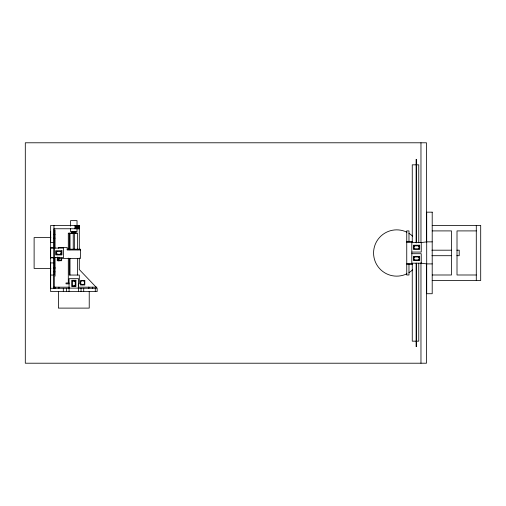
<?xml version="1.0" encoding="UTF-8"?>
<svg xmlns="http://www.w3.org/2000/svg" width="506" height="506" viewBox="0 0 506 506"><rect width="100%" height="100%" fill="white"/><g stroke="black" fill="none" stroke-linecap="round" stroke-linejoin="round"><path stroke-width="0.76" d="M53.959 276.042L53.959 288.275L53.952 225.455M53.952 248.073L53.952 228.756L79.303 228.756M432.206 263.904L426.697 263.904L421.239 263.19L411.808 263.19L411.808 242.576L421.239 242.576L426.697 241.862L432.206 241.862M416.115 164.829L412.257 164.829L412.257 242.772M416.558 164.829L418.759 164.829L418.759 242.772M432.206 225.391L480.7 225.391L480.7 280.501L432.206 280.501M432.206 230.907L451.491 230.907L451.491 274.992L432.206 274.992M476.291 230.907L457.007 230.907L457.007 274.992L476.291 274.992M53.952 234.341L55.059 234.341M50.904 237.586L34.117 237.586L34.117 268.427L50.904 268.427M53.952 238.13L55.059 238.13M406.748 241.931L412.257 241.931M406.748 241.982L412.257 241.982M53.952 242.538L50.651 242.538L50.651 231.514M53.952 247.776L50.651 247.776L50.651 257.889L53.952 257.889L53.952 275.049L50.651 275.049M50.651 248.092L63.554 248.092L63.554 257.573L50.651 257.573L50.651 257.889M67.178 249.211L80.403 249.211L80.403 258.515L59.151 258.515M80.403 249.989L67.178 249.989L67.178 247.497L58.361 247.497L58.361 248.231M431.884 250.192L451.403 250.192M456.867 250.192L459.208 250.192L459.208 255.701L456.867 255.701M411.808 252.058L421.239 252.058L421.239 242.576M411.808 253.708L421.239 253.708L421.239 263.19M431.884 255.701L451.403 255.701M53.959 262.924L50.651 262.924L50.651 291.582L97.158 291.582L97.158 288.275L78.221 288.275M53.952 268.028L55.059 268.022M53.952 267.914L55.059 267.914M53.952 271.861L55.059 271.861M69.132 282.987L66.014 282.987L66.014 283.866L69.132 283.866M78.575 283.866L79.316 283.866L79.316 275.049L69.233 275.049L69.233 258.452M78.101 284.967L78.765 284.967M53.813 287.174L69.36 287.174M78.101 287.174L96.931 287.174M69.069 288.11L78.544 288.11M69.069 288.275L50.651 288.275L50.651 225.455L79.303 225.455L79.303 249.591M416.115 341.17L412.257 341.17L412.257 263.228M416.558 341.17L418.759 341.17L418.759 263.228M96.621 287.705L79.303 269.54L79.303 257.965M88.822 287.174L88.822 288.275M476.291 225.391L476.291 280.501M426.476 242.336L426.476 142.787L25.3 142.787L25.3 363.213L426.476 363.213L426.476 263.664M420.967 142.787L420.967 242.336M420.967 262.873L420.967 363.213M416.558 159.32L416.558 242.829M416.558 263.171L416.558 346.68M416.115 159.32L416.115 242.829M416.115 263.171L416.115 346.68M408.974 241.931L408.974 230.907L406.748 230.907L406.748 274.992L408.974 274.992L408.974 263.974M95.286 288.275L95.286 291.582M92.661 287.174L92.661 288.275M89.227 291.323L89.227 308.11L58.38 308.11L58.38 291.323M88.714 287.174L88.714 288.275M83.711 288.275L83.711 291.582M81.036 288.275L81.036 291.582M79.183 225.455L79.183 228.756M79.037 225.455L79.037 228.756M78.828 225.455L78.828 228.756M78.569 225.455L78.569 228.756M78.544 291.582L78.544 278.673L69.069 278.673L69.069 291.582M78.253 225.455L78.253 228.756M77.886 225.455L77.886 228.756M77.601 249.762L77.601 233.165L68.297 233.165L68.297 249.547M77.601 258.452L77.601 275.049M77.481 225.455L77.481 228.756M76.551 225.455L76.551 228.756M76.033 225.455L76.033 228.756M75.995 233.538L75.995 232.064L71.586 232.064L71.586 233.538M75.495 225.455L75.495 228.756M74.939 225.455L74.939 228.756M74.344 231.659L74.344 249.483M73.243 231.659L73.243 249.483M70.562 226.15L70.562 220.635L77.026 220.635L77.026 231.659L70.562 231.659L70.562 228.51M70.011 233.165L70.011 249.762M70.011 258.452L70.011 275.049M69.233 233.165L69.233 249.762M68.297 258.13L68.297 283.088M66.577 288.275L66.577 291.582M63.326 288.275L63.326 291.582M61.669 258.515L61.669 260.723L57.26 260.723L57.26 257.048M59.246 257.225L59.246 260.799L58.361 260.799L58.361 257.225M58.93 287.174L58.93 288.275M55.141 287.174L55.141 288.275M55.059 229.882L55.059 248.218M55.059 257.301L55.059 276.131M54.123 248.092L54.123 257.573M412.662 269.774A23.143 23.143 0 0 1 408.962 272.639M406.913 273.778A23.143 23.143 0 0 1 373.573 253A23.143 23.143 0 0 1 406.913 232.222M408.962 233.361A23.143 23.143 0 0 1 412.662 236.226M61.422 258.174A1.986 1.986 0 0 1 58.785 260.381M58.475 260.236A1.986 1.986 0 0 1 57.943 257.244M71.928 233.589A1.986 1.986 0 0 1 73.794 232.286M74.135 232.317A1.986 1.986 0 0 1 75.66 233.589M432.206 212.166L426.697 212.166L426.697 293.727L432.206 293.727L432.206 212.166M419.695 245.22L413.415 245.22L413.415 249.414L419.695 249.414L419.695 245.22M419.038 245.884L414.079 245.884L414.079 248.75L419.038 248.75L419.038 245.884M414.68 245.992L414.515 246.435L414.68 245.992M418.595 245.992L418.43 246.435L418.595 245.992M414.68 248.199L414.515 248.642L414.68 248.199M418.595 248.199L418.43 248.642L418.595 248.199M61.947 250.736L55.666 250.736L55.666 254.929L61.947 254.929L61.947 250.736M61.283 251.4L56.324 251.4L56.324 254.265L61.283 254.265L61.283 251.4M56.931 251.507L56.767 251.95L56.931 251.507M60.846 251.507L60.676 251.95L60.846 251.507M56.931 253.715L56.767 254.157L56.931 253.715M60.846 253.715L60.676 254.157L60.846 253.715M419.695 256.352L413.415 256.352L413.415 260.539L419.695 260.539L419.695 256.352M419.038 257.016L414.079 257.016L414.079 259.882L419.038 259.882L419.038 257.016M414.68 257.124L414.515 257.567L414.68 257.124M418.595 257.124L418.43 257.567L418.595 257.124M414.68 259.331L414.515 259.768L414.68 259.331M418.595 259.331L418.43 259.768L418.595 259.331M412.257 263.974L406.748 263.974L412.257 264.018M75.9 280.286L71.713 280.286L71.713 286.567L75.9 286.567L75.9 280.286M84.812 280.558L80.403 280.558L80.403 284.967L84.812 284.967L84.812 280.558M75.236 280.944L72.371 280.944L72.371 285.903L75.236 285.903L75.236 280.944M72.921 281.387L72.484 281.551L72.921 281.387M75.128 281.387L74.686 281.551L75.128 281.387M72.921 285.295L72.484 285.466L72.921 285.295M75.128 285.295L74.686 285.466L75.128 285.295M81.618 284.48A1.986 1.986 0 0 0 84.597 282.765A1.986 1.986 0 0 0 81.618 281.045A1.986 1.986 0 0 0 81.618 284.48"/></g></svg>
